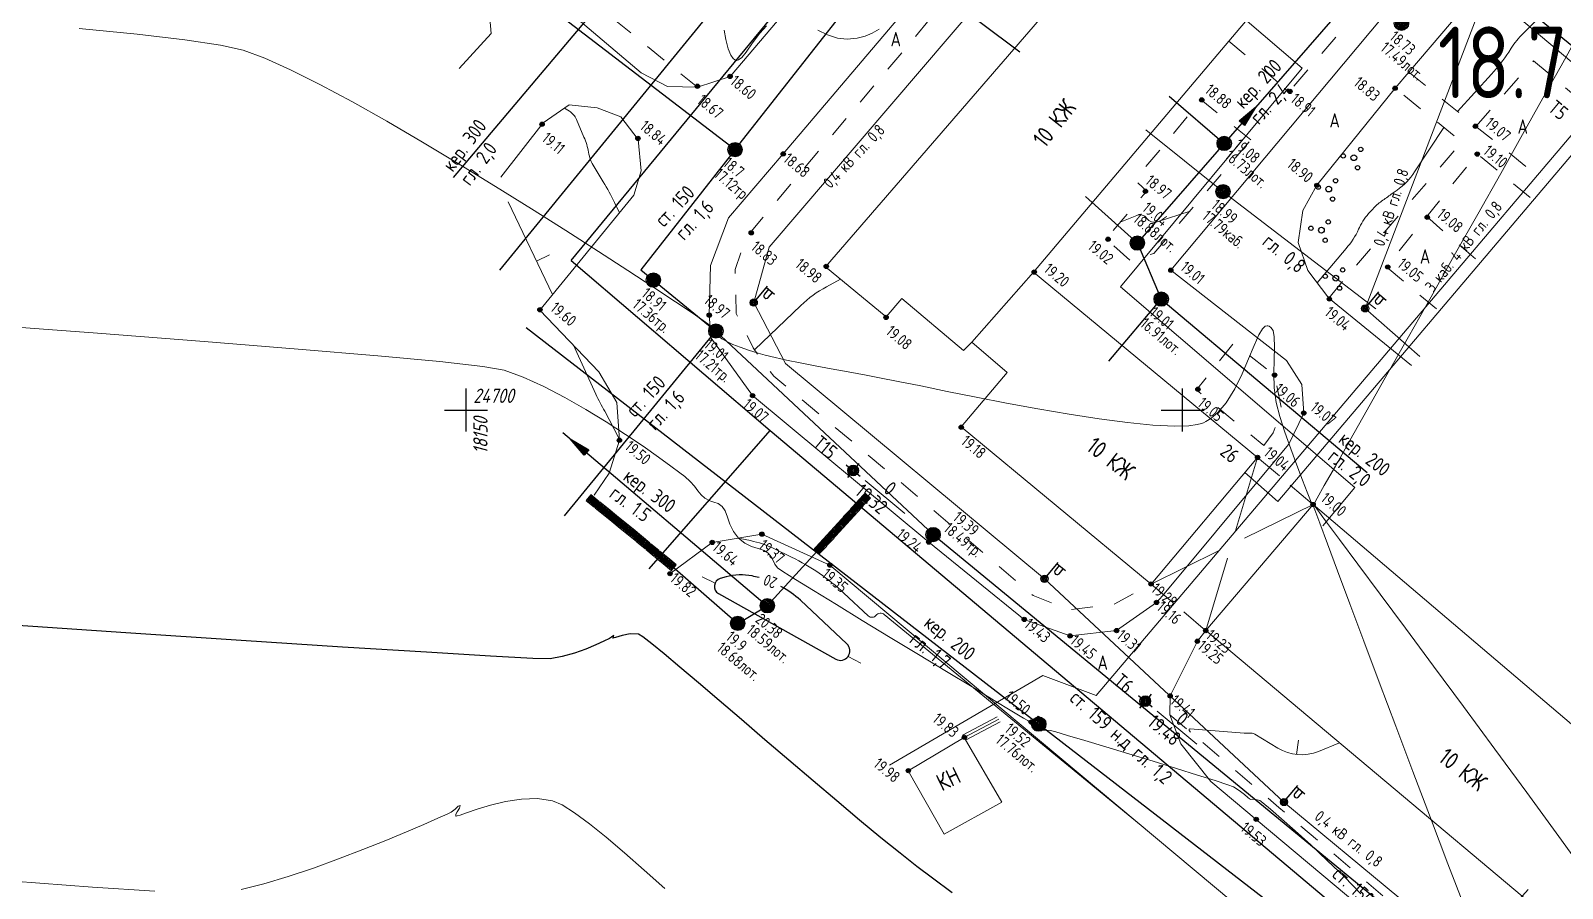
# Model space of a CAD drawing. Header units: metres. Extents: x -149473 to 83396, y -14167 to 104709.
# Drawn here: x -4696.3 to -4642.8, y 42652 to 42682 of the extents above; entities that cross this region are included whole.
import ezdxf
from ezdxf.enums import TextEntityAlignment as Align

# ---------------------------------------------------------------- set-up
doc = ezdxf.new("R2010")
doc.units = ezdxf.units.M
doc.linetypes.add('g5_01_5x1_5', pattern=[1.5, 0.75, -0.75])
doc.linetypes.add('g5_02x1', pattern=[1.5, 1, -0.5])
for name, color, linetype, transparency in [('01_Геодезические пункты', 7, 'Continuous', 0.6), ('02_Сетка', 7, 'Continuous', 0.6), ('03_Здания и строения', 7, 'Continuous', 0.6), ('05_Элементы зданий', 7, 'Continuous', 0.6), ('06_Инженерно-технические сооружения', 7, 'Continuous', 0.6), ('07_Объекты электропередачи', 7, 'Continuous', 0.6), ('10_Границы покрытий и угодий', 7, 'Continuous', 0.6), ('13_Растительность', 7, 'Continuous', 0.6), ('14_Ограждения', 7, 'Continuous', 0.6), ('19_Горизонтали', 7, 'Continuous', 0.6), ('30_Канализация', 7, 'Continuous', 0.6), ('31_Водопровод', 7, 'Continuous', 0.6), ('32_Теплосеть', 7, 'Continuous', 0.6), ('33_Газопровод', 7, 'Continuous', 0.6), ('35_Телефон', 7, 'Continuous', 0.6), ('37_Кабель низкого напряжения', 7, 'Continuous', 0.6), ('38_Кабели высокого напряжения', 7, 'Continuous', 0.6), ('44_Крышки колодцев', 7, 'Continuous', 0.6), ('61_Отметки высоты поверхности', 7, 'Continuous', 0.6)]:
    doc.layers.add(name, color=color, linetype=linetype, transparency=transparency)
doc.layers.add('Viewport2ForCustomObjects_0', color=7, linetype='Continuous')
doc.layers.add('Сетка', color=7, linetype='Continuous')
doc.layers.add('Сети_Горизонтали.Вспомогательные', color=1, linetype='Continuous', lineweight=9)
doc.layers.add('Сети_Горизонтали.Основные', color=1, linetype='Continuous', lineweight=30)
doc.styles.add('LIKE11', font='GOST_0.TTF')
doc.styles.add('LIKE14', font='GOST_0.TTF')
doc.styles.add('LIKE17', font='GOST_0.TTF')
doc.styles.add('LIKE32', font='GOST_0.TTF')
doc.styles.add('LIKE36', font='GOST_0.TTF')
doc.styles.add('Line_GUGK', font='GOST_0.TTF')
doc.styles.add('pragmai.shx', font='GOST_0.TTF')
doc.styles.get("Standard").update_dxf_attribs({"font": 'GOST_0.TTF'})
doc.linetypes.add('g5_119_1', pattern='A,4,-1,[31,GUGK_2005.shx,S=0.1,R=0,X=0,Y=0],0.35,[31,GUGK_2005.shx,S=0.08,R=0,X=0,Y=0],3.3,[31,GUGK_2005.shx,S=0.08,R=180,X=0,Y=0],0.35,[31,GUGK_2005.shx,S=0.1,R=180,X=0,Y=0],-1', length=10)
doc.linetypes.add('g5_119_3', pattern='A,4,-1,[31,GUGK_2005.shx,S=0.1,R=0,X=0,Y=0],4,[31,GUGK_2005.shx,S=0.1,R=180,X=0,Y=0],-1', length=10)
doc.linetypes.add('g5_122_g', pattern='A,1,-1,1.5,-0.4,["Г",Line_GUGK,S=1,R=0,X=0,Y=-0.5],-1.5,1.5,-1,4,-1,4,-1,3', length=20.9)
doc.linetypes.add('g5_122_k', pattern='A,1,-1,1.5,-0.4,["К",Line_GUGK,S=1,R=0,X=0,Y=-0.5],-1.5,1.5,-1,4,-1,4,-1,3', length=20.9)
doc.linetypes.add('g5_122_kl', pattern='A,1,-1,1.5,-0.4,["Кл",Line_GUGK,S=1,R=0,X=0,Y=-0.5],-2.4,1.5,-1,4,-1,4,-1,3', length=21.8)
doc.linetypes.add('g5_122_t', pattern='A,1,-1,1.5,-0.4,["Т",Line_GUGK,S=1,R=0,X=0,Y=-0.5],-1.5,1.5,-1,4,-1,4,-1,3', length=20.9)
doc.linetypes.add('g5_122_v', pattern='A,1,-1,1.5,-0.4,["В",Line_GUGK,S=1,R=0,X=0,Y=-0.5],-1.5,1.5,-1,4,-1,4,-1,3', length=20.9)
doc.linetypes.add('g5_133_t', pattern='A,2,[27,GUGK_2005.shx,S=0.4,R=0,X=0,Y=0],2,-1,2,[27,GUGK_2005.shx,S=0.4,R=0,X=0,Y=0],2,-1,2,[27,GUGK_2005.shx,S=0.4,R=0,X=0,Y=0],2,-0.1,["V",Line_GUGK,S=1,R=0,X=0,Y=-0.5],-1', length=15.1)
doc.linetypes.add('g5_472', pattern='A,0,-4,[25,GUGK_2005.shx,S=0.4,R=0,X=0,Y=-0.2],0', length=4)

# ---------------------------------------------------------------- blocks, each defined once
blk = doc.blocks.new('g5_012')
at = {"color": 92}
for points in [[(0, -1.5), (0, 1.5)], [(-1.5, 0), (1.5, 0)]]:
    blk.add_lwpolyline(points, dxfattribs=at)
blk = doc.blocks.new('g5_117kb')
h = blk.add_hatch(color=255)
h.paths.add_polyline_path([(0.04, 0.04), (0.46, 0.04, 0.367426), (0.04, 0.46)])
h.paths.add_polyline_path([(-0.04, 0.46, 0.367426), (-0.46, 0.04), (-0.04, 0.04)])
h.paths.add_polyline_path([(-0.04, -0.04), (-0.46, -0.04, 0.367426), (-0.04, -0.46)])
h.paths.add_polyline_path([(0.04, -0.46, 0.367426), (0.46, -0.04), (0.04, -0.04)])
at = {"color": 0}
for points in [[(-0.5, 0), (0.5, 0)], [(0, 0.5), (0, -0.5)]]:
    blk.add_lwpolyline(points, dxfattribs=at)
blk.add_circle((0, 0), 0.5, dxfattribs=at)
blk = doc.blocks.new('g5_110_1c')
h = blk.add_hatch(color=255)
edge = h.paths.add_edge_path()
edge.add_arc((0, 0), 0.212, 0, 360)
edge = h.paths.add_edge_path(flags=16)
edge.add_arc((0, 0), 0.0975, 0, 360)
h = blk.add_hatch(color=0)
edge = h.paths.add_edge_path()
edge.add_arc((0, 0), 0.06, 0, 360)
at = {"color": 0}
for p, q in [((0, 0.25), (0, 1.5)), ((0, 1.38), (0.75, 1.38))]:
    blk.add_line(p, q, dxfattribs=at)
blk.add_lwpolyline([(0.2, 1.38), (0.2, 0.93, 1.040016), (0.55, 0.93), (0.55, 1.38)], format="xyb", dxfattribs=at)
for radius in [0.25, 0.06]:
    blk.add_circle((0, 0), radius, dxfattribs=at)
blk = doc.blocks.new('g5_394')
at = {"color": 0}
for centre, radius in [((0, 0), 0.2), ((0, 0.75), 0.15), ((-0.65, -0.37), 0.15), ((0.65, -0.37), 0.15)]:
    blk.add_circle(centre, radius, dxfattribs=at)
blk = doc.blocks.new('g5_117sv')
h = blk.add_hatch(color=255)
h.paths.add_polyline_path([(-0.04, 0.46, 0.390634), (-0.46, 0, 0.11106), (-0.42, -0.2), (-0.04, 0.02)])
h.paths.add_polyline_path([(0.04, 0.02), (0.42, -0.2, 0.11106), (0.46, 0, 0.390634), (0.04, 0.46)])
h.paths.add_polyline_path([(-0.38, -0.26, 0.524447), (0.38, -0.26), (0, -0.04)])
at = {"color": 0}
for points in [[(0, 0.5), (0, 0)], [(0, 0), (-0.43, -0.25)], [(0.43, -0.25), (0, 0)]]:
    blk.add_lwpolyline(points, dxfattribs=at)
blk.add_circle((0, 0), 0.5, dxfattribs=at)
blk = doc.blocks.new('g5_122_3')
blk.add_hatch(color=0).paths.add_polyline_path([(0, -0.25), (0, 0.25), (1.5, 0)])
at = {"color": 0}
blk.add_lwpolyline([(0, -0.25), (0, 0.25), (1.5, 0), (0, -0.25)], dxfattribs=at)
blk = doc.blocks.new('g5_330')
blk.add_hatch(color=0).paths.add_polyline_path([(0.15, 0, 1), (-0.15, 0, 1)])
at = {"color": 0}
blk.add_circle((0, 0), 0.15, dxfattribs=at)
blk = doc.blocks.new('g5_005_1')
h = blk.add_hatch(color=255)
edge = h.paths.add_edge_path()
edge.add_arc((0, 0), 0.338, 0, 360)
edge = h.paths.add_edge_path(flags=16)
edge.add_arc((0, 0), 0.1, 0, 360)
at = {"color": 0}
for p, q in [((-0.625, 0), (-0.375, 0)), ((0, 0.625), (0, 0.375)), ((0.375, 0), (0.625, 0)), ((0, -0.375), (0, -0.625))]:
    blk.add_line(p, q, dxfattribs=at)
for radius in [0.375, 0.0625]:
    blk.add_circle((0, 0), radius, dxfattribs=at)
blk = doc.blocks.new('g5_117v')
h = blk.add_hatch(color=255)
h.paths.add_polyline_path([(-0.46, 0.04), (0.46, 0.04, 0.921954)])
h.paths.add_polyline_path([(0.46, -0.04), (-0.46, -0.04, 0.921954)])
at = {"color": 0}
blk.add_line((-0.5, 0), (0.5, 0), dxfattribs=at)
blk.add_circle((0, 0), 0.5, dxfattribs=at)
blk = doc.blocks.new('g5_128a')
h = blk.add_hatch(color=255)
h.paths.add_polyline_path([(-0.1625, 0.2125), (-0.3375, 0.2125), (-0.3375, -0.2125), (-0.1625, -0.2125)])
h.paths.add_polyline_path([(0.0875, 0.2125), (-0.0875, 0.2125), (-0.0875, -0.2125), (0.0875, -0.2125)])
h.paths.add_polyline_path([(0.3375, 0.2125), (0.1625, 0.2125), (0.1625, -0.2125), (0.3375, -0.2125)])
at = {"color": 0}
blk.add_lwpolyline([(-0.375, -0.25), (0.375, -0.25), (0.375, 0.25), (-0.375, 0.25)], close=True, dxfattribs=at)
for points in [[(-0.125, -0.25), (-0.125, 0.25)], [(0.125, -0.25), (0.125, 0.25)]]:
    blk.add_lwpolyline(points, dxfattribs=at)
blk = doc.blocks.new('g5_117kl')
h = blk.add_hatch(color=255)
h.paths.add_polyline_path([(0.42, 0.2, 0.633652), (-0.42, 0.2)])
h.paths.add_polyline_path([(-0.45, 0.12, 0.067116), (-0.46, 0, 0.067116), (-0.45, -0.12), (0.45, -0.12, 0.067116), (0.46, 0, 0.067116), (0.45, 0.12)])
h.paths.add_polyline_path([(-0.42, -0.2, 0.633652), (0.42, -0.2)])
at = {"color": 0}
for p, q in [((-0.47, 0.16), (0.47, 0.16)), ((-0.47, -0.16), (0.47, -0.16))]:
    blk.add_line(p, q, dxfattribs=at)
blk.add_circle((0, 0), 0.5, dxfattribs=at)
blk = doc.blocks.new('g_scratch')
at = {"color": 0, "linetype": 'ByBlock', "lineweight": 15}
blk.add_line((0, 0), (1, 0), dxfattribs=at)
blk = doc.blocks.new('CustomObjectsInViewport2_0')
at = {"layer": 'Сети_Горизонтали.Вспомогательные', "color": 42, "flags": 128}
for points, elevation in [([(2770.86, 1732.86), (2770.37, 1732.6), (2769.88, 1732.39), (2769.32, 1732.24), (2768.62, 1732.16), (2767.95, 1732.24), (2767.26, 1732.47), (2766.57, 1732.8)], 18.5), ([(2762.99, 1733.09), (2762.52, 1732.6), (2762.01, 1731.91), (2761.58, 1731.27), (2761.27, 1730.89), (2761.05, 1730.72), (2760.92, 1730.68), (2760.85, 1730.69), (2760.78, 1730.72), (2760.66, 1730.81), (2760.5, 1731.05), (2760.32, 1731.49), (2760.15, 1732.15), (2760.03, 1732.8)], 18.5), ([(2819.53, 1732.23), (2818.45, 1730.3), (2817.18, 1728.04), (2815.76, 1725.52), (2814.23, 1722.8), (2812.63, 1719.96), (2810.99, 1717.06), (2809.37, 1714.18), (2807.79, 1711.38), (2806.29, 1708.72), (2804.92, 1706.29), (2803.71, 1704.15), (2802.7, 1702.36), (2801.92, 1700.99), (2801.43, 1700.12), (2801.26, 1699.81), (2801.21, 1699.73), (2801.18, 1699.65), (2801.39, 1699.36), (2802.01, 1698.53), (2802.98, 1697.23), (2804.26, 1695.51), (2805.81, 1693.42), (2807.59, 1691.03), (2809.54, 1688.39), (2811.63, 1685.56), (2813.82, 1682.59), (2816.05, 1679.55), (2818.28, 1676.49), (2820.48, 1673.46)], 19), ([(2811.75, 1671.47), (2810.55, 1674.59), (2809.33, 1677.8), (2808.1, 1681.03), (2806.91, 1684.2), (2805.76, 1687.26), (2804.68, 1690.13), (2803.71, 1692.74), (2802.85, 1695.03), (2802.15, 1696.93), (2801.61, 1698.38), (2801.27, 1699.29), (2801.15, 1699.61), (2801.1, 1699.65), (2801.08, 1699.7), (2801.05, 1699.75), (2800.96, 1699.96), (2800.73, 1700.53), (2800.4, 1701.38), (2800, 1702.41), (2799.58, 1703.55), (2799.17, 1704.72), (2798.82, 1705.83), (2798.56, 1706.8), (2798.41, 1707.81), (2798.39, 1708.83), (2798.42, 1709.8), (2798.45, 1710.67), (2798.43, 1711.39), (2798.34, 1711.82), (2798.2, 1712.03), (2798.07, 1712.12), (2797.99, 1712.15), (2797.93, 1712.16), (2797.8, 1712.12), (2797.61, 1711.95), (2797.36, 1711.53), (2797.02, 1710.78), (2796.64, 1709.84), (2796.19, 1708.8), (2795.68, 1707.75), (2795.06, 1706.77), (2794.49, 1706.1), (2794.01, 1705.69), (2793.66, 1705.47), (2793.48, 1705.38), (2793.35, 1705.33), (2793.04, 1705.25), (2792.46, 1705.17), (2791.48, 1705.14), (2789.96, 1705.22), (2788.18, 1705.39), (2786.21, 1705.66), (2784.11, 1705.98), (2781.93, 1706.36), (2779.75, 1706.76), (2777.62, 1707.17), (2775.6, 1707.57), (2773.76, 1707.95), (2772.17, 1708.27), (2770.87, 1708.53), (2769.95, 1708.71), (2768.7, 1708.93), (2767.51, 1709.14), (2766.38, 1709.36), (2765.34, 1709.57), (2764.4, 1709.76), (2763.59, 1709.94), (2762.91, 1710.11), (2762.4, 1710.25), (2761.74, 1710.45), (2761.16, 1710.65), (2760.65, 1710.85), (2760.22, 1711.05), (2759.88, 1711.25), (2759.58, 1711.51), (2759.38, 1711.76), (2759.19, 1712.02), (2758.9, 1712.3), (2758.58, 1712.52), (2757.81, 1713.05), (2756.64, 1713.83), (2755.12, 1714.83), (2753.31, 1716.02), (2751.26, 1717.35), (2749, 1718.8), (2746.6, 1720.33), (2744.09, 1721.89), (2741.54, 1723.45), (2738.99, 1724.98), (2736.49, 1726.44), (2734.09, 1727.8), (2731.83, 1729.01), (2729.78, 1730.03), (2727.98, 1730.85), (2726.47, 1731.41), (2724.89, 1731.76), (2722.39, 1732.13), (2719.07, 1732.52), (2715.02, 1732.92)], 19), ([(2804.47, 1672.48), (2803.32, 1673.66), (2802.13, 1674.81), (2800.97, 1675.9), (2799.88, 1676.88), (2798.93, 1677.73), (2798.16, 1678.39), (2797.64, 1678.83), (2797.41, 1679.01), (2797.15, 1679.08), (2796.91, 1679.09), (2796.79, 1679.08), (2796.74, 1679.1), (2796.69, 1679.12), (2796.59, 1679.21), (2796.34, 1679.43), (2795.99, 1679.7), (2795.59, 1679.95), (2795.18, 1680.1), (2794.31, 1680.39), (2793.08, 1680.78), (2791.6, 1681.24), (2789.97, 1681.74), (2788.29, 1682.25), (2786.67, 1682.75), (2785.21, 1683.19), (2784.01, 1683.55), (2783.18, 1683.79), (2782.82, 1683.9), (2782.54, 1683.92), (2782.31, 1683.92), (2782.05, 1683.98), (2781.76, 1684.13), (2781.54, 1684.31), (2781.42, 1684.42), (2781.33, 1684.5), (2781.24, 1684.58), (2780.93, 1684.76), (2780.12, 1685.25), (2778.89, 1685.99), (2777.34, 1686.93), (2775.55, 1688.02), (2773.61, 1689.19), (2771.63, 1690.39), (2769.68, 1691.57), (2767.87, 1692.68), (2766.28, 1693.66), (2765.01, 1694.44), (2764.14, 1694.99), (2763.77, 1695.24), (2763.57, 1695.51), (2763.45, 1695.76), (2763.33, 1696.01), (2763.11, 1696.27), (2762.82, 1696.45), (2762.41, 1696.59), (2761.95, 1696.75), (2761.47, 1696.98), (2761.03, 1697.33), (2760.68, 1697.79), (2760.44, 1698.29), (2760.26, 1698.79), (2760.1, 1699.22), (2759.89, 1699.53), (2759.61, 1699.74), (2759.32, 1699.84), (2759.03, 1699.93), (2758.7, 1700.11), (2758.44, 1700.35), (2758.21, 1700.63), (2757.96, 1700.95), (2757.66, 1701.28), (2757.29, 1701.63), (2756.94, 1701.89), (2756.31, 1702.36), (2755.45, 1702.99), (2754.38, 1703.74), (2753.15, 1704.56), (2751.81, 1705.44), (2750.38, 1706.31), (2748.92, 1707.15), (2747.45, 1707.91), (2746.02, 1708.56), (2744.68, 1709.06), (2743.19, 1709.31), (2740.2, 1709.65), (2735.86, 1710.06), (2730.32, 1710.53), (2723.75, 1711.06), (2716.31, 1711.63), (2708.14, 1712.24)], 19.5), ([(2755.9, 1672.86), (2754.46, 1674.14), (2753.09, 1675.35), (2751.8, 1676.44), (2750.63, 1677.38), (2749.6, 1678.14), (2748.73, 1678.69), (2748.06, 1678.98), (2747.01, 1679.14), (2745.9, 1679.1), (2744.79, 1678.93), (2743.73, 1678.67), (2742.8, 1678.39), (2742.05, 1678.13), (2741.61, 1677.98), (2741.41, 1677.92), (2741.34, 1677.91), (2741.32, 1677.92), (2741.31, 1677.95), (2741.32, 1678.04), (2741.41, 1678.22), (2741.57, 1678.46), (2741.62, 1678.66), (2741.48, 1678.61), (2741.26, 1678.4), (2740.98, 1678.18), (2740.7, 1678.05), (2740.05, 1677.76), (2739.08, 1677.33), (2737.86, 1676.81), (2736.42, 1676.21), (2734.82, 1675.57), (2733.12, 1674.92), (2731.37, 1674.28), (2729.62, 1673.7), (2727.92, 1673.19), (2726.33, 1672.79)], 20.5), ([(2720.31, 1672.66), (2715.96, 1672.95), (2710.45, 1673.36), (2703.94, 1673.88), (2696.58, 1674.49), (2688.54, 1675.16), (2679.96, 1675.89), (2671.01, 1676.65), (2661.84, 1677.42), (2652.61, 1678.19), (2643.49, 1678.94), (2634.62, 1679.64), (2626.16, 1680.28), (2618.27, 1680.85)], 20.5)]:
    blk.add_lwpolyline(points, dxfattribs=dict(at, elevation=elevation))
at = {"layer": 'Сети_Горизонтали.Основные', "color": 40, "elevation": 20, "flags": 128}
blk.add_lwpolyline([(2775.94, 1672.56), (2774.57, 1673.58), (2773.48, 1674.4), (2772.32, 1675.32), (2770.97, 1676.4), (2769.49, 1677.63), (2767.9, 1678.97), (2766.24, 1680.37), (2764.56, 1681.81), (2762.87, 1683.25), (2761.24, 1684.66), (2759.68, 1685.99), (2758.24, 1687.23), (2756.95, 1688.32), (2755.85, 1689.24), (2754.98, 1689.95), (2754.37, 1690.42), (2754.07, 1690.61), (2753.49, 1690.64), (2752.91, 1690.53), (2752.46, 1690.39), (2752.27, 1690.33), (2752.31, 1690.43), (2752.35, 1690.52), (2752.28, 1690.48), (2752.18, 1690.4), (2752.03, 1690.32), (2751.65, 1690.13), (2751.09, 1689.87), (2750.38, 1689.58), (2749.59, 1689.3), (2748.74, 1689.05), (2747.89, 1688.89), (2746.68, 1688.92), (2743.74, 1689.08), (2739.26, 1689.35), (2733.4, 1689.72), (2726.34, 1690.18), (2718.28, 1690.72), (2709.38, 1691.32)], dxfattribs=at)

msp = doc.modelspace()

# ---------------------------------------------------------------- linework, layer by layer
at = {"layer": '01_Геодезические пункты', "color": 7, "lineweight": 20, "flags": 128}
for points in [[(-4665.743, 42665.11), (-4667.134, 42666.268)], [(-4655.554, 42657.06), (-4656.939, 42658.213)]]:
    msp.add_lwpolyline(points, dxfattribs=at)
at = {"layer": '03_Здания и строения', "color": 7, "linetype": 'Continuous', "lineweight": 20, "flags": 128}
for points in [[(-4652.056, 42684.437), (-4656.273, 42687.906), (-4668.516, 42673.731), (-4666.403, 42671.976), (-4665.857, 42672.625), (-4663.703, 42670.807), (-4663.41, 42671.1), (-4661.253, 42673.542), (-4654.442, 42681.611), (-4652.056, 42684.437)], [(-4663.41, 42671.1), (-4662.182, 42670.04), (-4663.783, 42668.136), (-4657.154, 42662.652), (-4653.441, 42667.074), (-4661.253, 42673.542), (-4663.41, 42671.1)], [(-4651.501, 42665.429), (-4655.246, 42661.027), (-4637.605, 42646.2), (-4635.894, 42648.248), (-4636.566, 42648.84), (-4634.721, 42651.192), (-4637.038, 42653.13), (-4651.501, 42665.429)], [(-4664.378, 42653.914), (-4665.63, 42656.134), (-4663.683, 42657.287), (-4662.365, 42655.034), (-4664.378, 42653.914)]]:
    msp.add_lwpolyline(points, dxfattribs=at)
at = {"layer": '05_Элементы зданий', "color": 7, "linetype": 'Continuous', "lineweight": 20, "flags": 128}
for points, elevation in [([(-4654.206, 42664.509), (-4653.441, 42667.074)], 9.615), ([(-4651.501, 42665.429), (-4653.9, 42664.25)], 9.5), ([(-4654.798, 42663.81), (-4657.154, 42662.652)], 9.5), ([(-4655.246, 42661.027), (-4654.492, 42663.551)], 9.615)]:
    msp.add_lwpolyline(points, dxfattribs=dict(at, elevation=elevation))
at = {"layer": '05_Элементы зданий', "color": 7, "linetype": 'g5_02x1', "lineweight": 20, "flags": 128}
for points in [[(-4653.441, 42667.074), (-4651.501, 42665.429)], [(-4657.154, 42662.652), (-4655.246, 42661.027)]]:
    msp.add_lwpolyline(points, dxfattribs=at)
at = {"layer": '06_Инженерно-технические сооружения', "color": 7, "linetype": 'Continuous', "lineweight": 20, "flags": 128}
msp.add_lwpolyline([(-4661.342, 42657.795), (-4661.335, 42657.832), (-4661.091, 42658.033), (-4660.874, 42657.901), (-4660.837, 42657.692), (-4661.219, 42657.535), (-4661.342, 42657.795)], dxfattribs=at)
at = {"layer": '10_Границы покрытий и угодий', "color": 7, "linetype": 'Continuous', "lineweight": 20, "flags": 128}
for points in [[(-4694.933, 42721.402), (-4693.522, 42722.364), (-4691.77, 42722.881), (-4690.338, 42722.302), (-4689.376, 42721.68), (-4684.94, 42717.977), (-4684.134, 42717.304), (-4683.855, 42717.071), (-4674.559, 42709.324), (-4666.418, 42702.531), (-4660.258, 42697.154), (-4659.74, 42695.745), (-4659.989, 42694.373), (-4661.474, 42692.605), (-4662.046, 42691.924), (-4662.612, 42691.258), (-4671.844, 42680.378)], [(-4647.639, 42684.182), (-4647.542, 42685.999), (-4648.459, 42687.446), (-4652.879, 42691.228), (-4654.671, 42692.191), (-4656.327, 42692.354), (-4657.568, 42691.833), (-4658.771, 42690.908), (-4669.99, 42677.669), (-4671.903, 42675.433), (-4672.525, 42673.779), (-4672.574, 42672.039), (-4672.508, 42671.236), (-4671.061, 42669.229), (-4664.913, 42664.117), (-4661.583, 42661.416), (-4659.983, 42660.841), (-4658.357, 42661.024), (-4656.962, 42662.011)], [(-4671.844, 42680.378), (-4672.986, 42679.998), (-4674.026, 42680.023), (-4674.946, 42680.507), (-4682.892, 42687.246)], [(-4647.639, 42684.182), (-4656.466, 42673.608), (-4652.427, 42670.453), (-4651.896, 42669.623), (-4651.828, 42668.615), (-4652.345, 42667.54), (-4653.053, 42666.682), (-4656.756, 42662.245), (-4656.962, 42662.011)], [(-4639.746, 42680.342), (-4643.156, 42683.297), (-4644.098, 42683.526), (-4644.948, 42683.561), (-4645.924, 42683.159), (-4648.164, 42680.529), (-4648.635, 42679.966), (-4651.368, 42676.577), (-4651.862, 42675.693), (-4652.023, 42674.579), (-4651.69, 42673.603), (-4650.955, 42672.638), (-4648.071, 42670.282)], [(-4676.589, 42665.749), (-4676.068, 42666.518), (-4675.706, 42667.673), (-4675.8, 42668.992), (-4676.422, 42670.065), (-4678.485, 42672.218), (-4675.198, 42676.226), (-4674.949, 42677.077), (-4675.053, 42678.176), (-4675.655, 42678.965), (-4676.484, 42679.276), (-4677.459, 42679.38), (-4678.372, 42678.757), (-4679.847, 42676.863)], [(-4643.217, 42640.421), (-4642.328, 42641.426), (-4647.632, 42645.957), (-4668.364, 42663.312), (-4670.733, 42664.392), (-4672.468, 42664.105), (-4673.942, 42663.013)], [(-4655.246, 42661.027), (-4655.541, 42660.653), (-4656.489, 42658.746), (-4656.496, 42658.086), (-4656.115, 42657.068), (-4655.066, 42655.758), (-4653.487, 42654.435), (-4640.235, 42643.329), (-4628.303, 42634.076), (-4626.639, 42634.214), (-4625.287, 42634.983), (-4622.329, 42638.178), (-4620.1, 42640.762), (-4620.762, 42641.279)]]:
    msp.add_lwpolyline(points, dxfattribs=at)
at = {"layer": '10_Границы покрытий и угодий', "color": 7, "linetype": 'g5_01_5x1_5', "lineweight": 20, "flags": 128}
for points in [[(-4672.986, 42679.998), (-4680.052, 42685.758), (-4673.426, 42693.701), (-4672.402, 42694.869), (-4671.84, 42694.422), (-4670.485, 42693.326), (-4669.476, 42694.523), (-4668.212, 42695.997), (-4662.612, 42691.258)], [(-4654.442, 42681.611), (-4652.331, 42679.846), (-4648.346, 42684.518), (-4648.232, 42685.295), (-4648.65, 42686.542), (-4653.398, 42690.656), (-4654.684, 42691.34), (-4656.226, 42691.493), (-4657.42, 42690.921), (-4658.4, 42690.135), (-4661.977, 42685.851), (-4665.584, 42681.522), (-4669.355, 42677.057), (-4671.302, 42674.729), (-4671.669, 42673.64), (-4671.628, 42672.102), (-4671.043, 42670.904), (-4670.321, 42669.91), (-4665.911, 42666.221), (-4661.269, 42662.247), (-4660.003, 42661.756), (-4658.451, 42661.947), (-4657.154, 42662.652)], [(-4645.821, 42678.633), (-4643.811, 42680.919), (-4641.571, 42679.036)], [(-4648.164, 42680.529), (-4645.821, 42678.633), (-4643.489, 42676.766)], [(-4653.679, 42678.158), (-4655.408, 42679.56), (-4657.722, 42676.756), (-4657.3, 42676.375), (-4658.729, 42674.7), (-4657.872, 42673.938), (-4657.055, 42674.197), (-4653.679, 42678.158)], [(-4650.955, 42672.638), (-4648.118, 42675.992), (-4646.315, 42678.082), (-4648.635, 42679.966)], [(-4643.925, 42676.148), (-4645.78, 42677.674), (-4647.537, 42675.48), (-4648.95, 42673.734), (-4646.872, 42671.979)], [(-4647.537, 42675.48), (-4645.591, 42673.791)], [(-4653.216, 42667.486), (-4652.89, 42667.935), (-4652.604, 42668.792), (-4652.849, 42669.949), (-4654.278, 42671.066), (-4655.571, 42669.432), (-4653.216, 42667.486)], [(-4656.496, 42658.086), (-4652.692, 42654.852), (-4648.173, 42651.005), (-4643.112, 42646.693), (-4639.748, 42644.017), (-4634.974, 42640.206), (-4631.315, 42644.587), (-4628.373, 42648.344)]]:
    msp.add_lwpolyline(points, dxfattribs=at)
at = {"layer": '14_Ограждения', "color": 7, "linetype": 'Continuous', "lineweight": 20, "flags": 128}
for points in [[(-4663.73, 42657.375), (-4662.52, 42658.018)], [(-4663.636, 42657.199), (-4662.426, 42657.841)]]:
    msp.add_lwpolyline(points, dxfattribs=at)
at = {"layer": '14_Ограждения', "color": 7, "linetype": 'g5_472', "lineweight": 20, "flags": 128}
msp.add_lwpolyline([(-4663.683, 42657.287), (-4662.473, 42657.93)], dxfattribs=at)
at = {"layer": '19_Горизонтали', "color": 32, "linetype": 'Continuous', "lineweight": 20, "flags": 128}
for points, elevation in [([(-4646.464, 42679.154), (-4645.274, 42680.456, 0.040994), (-4644.676, 42681.228), (-4644.588, 42681.363, -0.052661), (-4644.175, 42681.872), (-4644.175, 42681.872, 0.003461), (-4643.711, 42682.34), (-4643.483, 42682.574, -0.013236), (-4643.118, 42682.929), (-4642.931, 42683.101)], 9.5), ([(-4677.619, 42679.271), (-4677.453, 42679.163, -0.148754), (-4677.208, 42678.874), (-4676.943, 42678.257, -0.058405), (-4676.785, 42677.728), (-4676.785, 42677.728, 0.094861), (-4676.592, 42677.217), (-4676.268, 42676.69, -0.025708), (-4675.879, 42675.978), (-4675.703, 42675.611)], 9.5), ([(-4646.945, 42678.594), (-4647.958, 42677.044, -0.093377), (-4648.574, 42676.403), (-4648.773, 42676.261, -0.000224), (-4649.111, 42676.02), (-4649.111, 42676.02, 0.05154), (-4649.422, 42675.746), (-4649.509, 42675.652, 0.075119), (-4649.882, 42675.103), (-4649.912, 42675.041, -0.06451), (-4650.349, 42674.366), (-4651.362, 42673.173)], 9.5), ([(-4658.23, 42675.285), (-4657.658, 42675.523, -0.352417), (-4657.306, 42675.42), (-4657.306, 42675.42, 0.330476), (-4656.947, 42675.3), (-4655.795, 42675.675)], 9.5), ([(-4667.988, 42673.292), (-4668.48, 42673.029, 0.068871), (-4669.374, 42672.38), (-4670.988, 42670.828)], 9.5), ([(-4677.309, 42670.99), (-4676.528, 42669.279, 0.017016), (-4676.379, 42668.98), (-4676.379, 42668.98, -0.00229), (-4676.221, 42668.685), (-4675.748, 42667.792, -0.011229), (-4675.722, 42667.74), (-4675.709, 42667.714)], 9.75), ([(-4671.558, 42664.255), (-4671.134, 42664.166, -0.060806), (-4670.319, 42663.888), (-4669.699, 42663.589, -0.076154), (-4667.871, 42662.332), (-4667.027, 42661.539, 0.439269), (-4666.75, 42661.56), (-4666.75, 42661.56, -0.419756), (-4666.464, 42661.59), (-4657.505, 42654.221)], 9.75), ([(-4650.576, 42657.102), (-4651.316, 42656.805, -0.236268), (-4652.738, 42656.922), (-4653.539, 42657.409, 0.170401), (-4653.714, 42657.446), (-4653.714, 42657.446, -0.05276), (-4653.902, 42657.442), (-4655.789, 42657.597, 0.63072), (-4655.822, 42657.54), (-4655.779, 42657.477)], 9.75)]:
    msp.add_lwpolyline(points, format="xyb", dxfattribs=dict(at, elevation=elevation))
at = {"layer": '19_Горизонтали', "color": 32, "linetype": 'Continuous', "lineweight": 20, "elevation": 9.75, "flags": 128}
msp.add_lwpolyline([(-4678.038, 42672.763), (-4679.592, 42675.993)], dxfattribs=at)
at = {"layer": '19_Горизонтали', "color": 32, "linetype": 'Continuous', "lineweight": 30, "elevation": 10, "flags": 128}
msp.add_lwpolyline([(-4670.836, 42662.874, 0.01602), (-4671.074, 42662.932), (-4671.074, 42662.932, 0.122793), (-4671.983, 42662.899), (-4672.187, 42662.839, 0.665849), (-4672.247, 42662.317), (-4668.159, 42660.028, 0.884957), (-4667.77, 42660.56), (-4669.391, 42662.083, 0.066246), (-4670.069, 42662.569, 0.066246)], format="xyb", dxfattribs=at)
at = {"layer": '30_Канализация', "color": 42, "linetype": 'g5_122_kl', "lineweight": 30, "flags": 128}
for points in [[(-4681.491, 42676.845), (-4667.074, 42693.943)], [(-4677.684, 42667.943), (-4670.546, 42661.893), (-4668.695, 42663.931)], [(-4673.953, 42663.345), (-4671.58, 42661.277), (-4670.546, 42661.893)]]:
    msp.add_lwpolyline(points, dxfattribs=at)
at = {"layer": '30_Канализация', "color": 12, "linetype": 'g5_122_k', "lineweight": 30, "flags": 128}
for points in [[(-4657.634, 42674.557), (-4648.898, 42684.589)], [(-4656.529, 42679.681), (-4654.604, 42678.037)], [(-4659.444, 42676.179), (-4657.634, 42674.557)], [(-4657.634, 42674.557), (-4656.8, 42672.6)], [(-4658.628, 42670.434), (-4656.8, 42672.6), (-4649.621, 42666.55)], [(-4678.966, 42671.61), (-4661.073, 42657.761), (-4641.238, 42642.42), (-4637.264, 42639.495), (-4621.987, 42628.229), (-4619.927, 42626.506)]]:
    msp.add_lwpolyline(points, dxfattribs=at)
at = {"layer": '31_Водопровод', "color": 94, "linetype": 'g5_122_v', "lineweight": 30, "flags": 128}
for points in [[(-4683.645, 42687.024), (-4671.672, 42677.819), (-4658.53, 42694.548), (-4640.028, 42679.464)], [(-4671.672, 42677.819), (-4674.963, 42673.621), (-4674.521, 42673.265), (-4672.34, 42671.486)], [(-4677.628, 42665.037), (-4672.34, 42671.486), (-4664.76, 42664.379), (-4646.414, 42649.283), (-4643.995, 42651.982)]]:
    msp.add_lwpolyline(points, dxfattribs=at)
at = {"layer": '32_Теплосеть', "color": 5, "linetype": 'g5_122_t', "lineweight": 30, "flags": 128}
for points in [[(-4672.066, 42692.794), (-4667.164, 42689.187), (-4662.639, 42685.649), (-4664.452, 42683.287), (-4661.73, 42681.235)], [(-4679.884, 42673.613), (-4667.164, 42689.187)]]:
    msp.add_lwpolyline(points, dxfattribs=at)
at = {"layer": '33_Газопровод', "color": 132, "linetype": 'g5_122_g', "lineweight": 30, "flags": 128}
for points in [[(-4677.389, 42673.95), (-4662.739, 42691.742), (-4660.164, 42689.751), (-4656.845, 42687.244)], [(-4677.389, 42673.95), (-4670.441, 42668.007), (-4620.326, 42625.8)], [(-4674.673, 42663.181), (-4670.441, 42668.007)]]:
    msp.add_lwpolyline(points, dxfattribs=at)
at = {"layer": '35_Телефон', "color": 6, "linetype": 'g5_133_t', "lineweight": 20, "flags": 128}
msp.add_lwpolyline([(-4657.337, 42678.511), (-4654.645, 42676.351), (-4649.316, 42672.263)], dxfattribs=at)
at = {"layer": '37_Кабель низкого напряжения', "color": 1, "linetype": 'g5_119_3', "lineweight": 20, "flags": 128}
for points in [[(-4647.779, 42670.597), (-4649.686, 42672.276), (-4645.572, 42683.042), (-4655.884, 42691.262), (-4663.09, 42683.066), (-4670.485, 42674.414), (-4671.02, 42672.478), (-4669.907, 42670.355), (-4660.875, 42662.831), (-4652.518, 42655.039), (-4628.448, 42635.06), (-4616.814, 42648.754), (-4614.747, 42650.963)], [(-4642.007, 42685.656), (-4645.03, 42683.025), (-4640.498, 42679.215)], [(-4653.881, 42666.549), (-4652.732, 42665.53), (-4642.417, 42677.71), (-4637.603, 42683.394)], [(-4651.166, 42664.684), (-4650.051, 42666.025), (-4658.217, 42673.025), (-4651.879, 42680.668), (-4653.969, 42682.444)]]:
    msp.add_lwpolyline(points, dxfattribs=at)
at = {"layer": '38_Кабели высокого напряжения', "color": 1, "linetype": 'g5_119_1', "lineweight": 20, "flags": 128}
for points in [[(-4681.295, 42680.649), (-4680.181, 42681.879), (-4680.274, 42682.947), (-4682.897, 42685.361), (-4667.237, 42703.801), (-4640.432, 42682.394), (-4639.4, 42683.625)], [(-4666.288, 42656.325), (-4660.931, 42659.456), (-4659.073, 42658.759), (-4637.952, 42683.69)]]:
    msp.add_lwpolyline(points, dxfattribs=at)

# ---------------------------------------------------------------- block references
at = {"layer": '01_Геодезические пункты', "color": 7, "linetype": 'Continuous', "lineweight": 20, "xscale": 0.5, "yscale": 0.5, "zscale": 0.5, "rotation": 320.2244407250127}
for p in [(-4667.552, 42666.616, 9.659), (-4657.358, 42658.561, 9.742)]:
    msp.add_blockref('g5_005_1', p, dxfattribs=at)
at = {"layer": '02_Сетка', "color": 92, "linetype": 'Continuous', "lineweight": 15, "ltscale": 0.5, "xscale": 0.5, "yscale": 0.5, "zscale": 0.5}
for p in [(-4681.056, 42668.725), (-4656.056, 42668.725)]:
    msp.add_blockref('g5_012', p, dxfattribs=at)
at = {"layer": '06_Инженерно-технические сооружения', "color": 7, "linetype": 'Continuous', "lineweight": 20}
for p, xscale, yscale, zscale, rotation in [((-4676.637, 42665.546, 9.884), 0.5, 0.5, 0.5, 140.562084797758), ((-4667.171, 42665.603, 9.61), 0.4999999999999999, 0.4999999999999999, 0.4999999999999999, 46.07583333333334), ((-4676.327, 42665.295, 9.898), 0.5, 0.5, 0.5, 140.5620861111111), ((-4676.036, 42665.059, 9.898), 0.5, 0.5, 0.5, 140.5620861111111), ((-4667.675, 42665.044, 9.626), 0.4999999999999999, 0.4999999999999999, 0.4999999999999999, 46.07583333333334), ((-4667.423, 42665.327, 9.619), 0.4999999999999999, 0.4999999999999999, 0.4999999999999999, 46.07583333333334), ((-4675.744, 42664.821, 9.867), 0.5, 0.5, 0.5, 140.5620861111111), ((-4675.451, 42664.584, 9.851), 0.5, 0.5, 0.5, 140.5620861111111), ((-4675.16, 42664.35, 9.851), 0.5, 0.5, 0.5, 140.5620861111111), ((-4668.184, 42664.489, 9.644), 0.4999999999999999, 0.4999999999999999, 0.4999999999999999, 46.07583333333334), ((-4667.928, 42664.765, 9.635), 0.4999999999999999, 0.4999999999999999, 0.4999999999999999, 46.07583333333334), ((-4674.871, 42664.104, 9.864), 0.5, 0.5, 0.5, 140.5620861111111), ((-4674.557, 42663.844, 9.864), 0.5, 0.5, 0.5, 140.5620861111111), ((-4668.695, 42663.931, 9.662), 0.5, 0.5, 0.5, 46.07583321586672), ((-4668.439, 42664.21, 9.653), 0.4999999999999999, 0.4999999999999999, 0.4999999999999999, 46.07583333333334), ((-4674.242, 42663.584, 9.846), 0.5, 0.5, 0.5, 140.5620861111111), ((-4673.953, 42663.345, 9.837), 0.5, 0.5, 0.5, 140.5620861111111)]:
    msp.add_blockref('g5_128a', p, dxfattribs=dict(at, xscale=xscale, yscale=yscale, zscale=zscale, rotation=rotation))
at = {"layer": '07_Объекты электропередачи', "color": 7, "linetype": 'Continuous', "lineweight": 20, "xscale": 0.5, "yscale": 0.5, "zscale": 0.5}
for p, rotation in [((-4671.02, 42672.478), 320.2655211251469), ((-4649.686, 42672.276), 320.2655211251469), ((-4660.875, 42662.831, 9.727), 320.2244407250127), ((-4652.518, 42655.039, 9.841), 320.2244407250127)]:
    msp.add_blockref('g5_110_1c', p, dxfattribs=dict(at, rotation=rotation))
at = {"layer": '13_Растительность', "color": 92, "linetype": 'Continuous', "lineweight": 20, "xscale": 0.5, "yscale": 0.5, "zscale": 0.5, "rotation": 320.2655211251469}
for p in [(-4650.08, 42677.537), (-4650.955, 42676.443), (-4651.212, 42675.007), (-4650.71, 42673.332)]:
    msp.add_blockref('g5_394', p, dxfattribs=at)
at = {"layer": '19_Горизонтали', "color": 32, "linetype": 'Continuous', "lineweight": -3, "xscale": 0.5, "yscale": 0.5, "zscale": 0.5}
for p, rotation in [((-4678.597, 42673.925, 9.75), 25.68814168538473), ((-4672.367, 42662.681, 10), 153.2478615773089), ((-4667.728, 42660.124, 10), 332.073033067888), ((-4652.076, 42656.7, 9.75), 82.62953171073907)]:
    msp.add_blockref('g_scratch', p, dxfattribs=dict(at, rotation=rotation))
at = {"layer": '30_Канализация', "color": 7, "linetype": 'Continuous', "lineweight": 20, "xscale": 0.5, "yscale": 0.5, "zscale": 0.5}
for p, rotation in [((-4653.987, 42678.745), 48.94720513962989), ((-4676.856, 42667.241), 139.7192649071296)]:
    msp.add_blockref('g5_122_3', p, dxfattribs=dict(at, rotation=rotation))
at = {"layer": '44_Крышки колодцев', "color": 7, "linetype": 'Continuous', "lineweight": 20, "xscale": 0.5, "yscale": 0.5, "zscale": 0.5}
for name, p, rotation in [('g5_117kb', (-4648.42, 42682.234, 9.366), 320.2244407250127), ('g5_117v', (-4671.672, 42677.819, 9.348), 320.2244407250127), ('g5_117kb', (-4654.604, 42678.037, 9.54), 320.2655211251469), ('g5_117sv', (-4654.645, 42676.351, 9.496), 320.2244407250127), ('g5_117kb', (-4657.634, 42674.557, 9.52), 320.2244407250127), ('g5_117v', (-4674.521, 42673.265, 9.453), 320.2244407250127), ('g5_117kb', (-4656.8, 42672.6, 9.505), 320.2244407250127), ('g5_117v', (-4672.34, 42671.486, 9.507), 320.2244407250127), ('g5_117v', (-4664.76, 42664.379, 9.695), 320.2244407250127), ('g5_117kl', (-4670.546, 42661.893, 10.19), 320.2655211251469), ('g5_117kl', (-4671.58, 42661.277, 9.95), 320.2655211251469), ('g5_117kb', (-4661.073, 42657.761, 9.761), 320.2244407250127)]:
    msp.add_blockref(name, p, dxfattribs=dict(at, rotation=rotation))
at = {"layer": '61_Отметки высоты поверхности', "color": 7, "linetype": 'Continuous', "lineweight": 20, "xscale": 0.5, "yscale": 0.5, "zscale": 0.5}
for p, rotation in [((-4672.987, 42680.033), 320.1837874390728), ((-4671.844, 42680.378, 9.299), 320.2244407250127), ((-4648.639, 42679.962), 320.1837874390728), ((-4655.387, 42679.554), 320.1837874390728), ((-4652.309, 42679.853), 320.1837874390728), ((-4678.405, 42678.707), 320.1837874390728), ((-4645.836, 42678.635), 320.1837874390728), ((-4675.059, 42678.211), 320.1837874390728), ((-4669.99, 42677.669, 9.341), 320.2244407250127), ((-4645.773, 42677.666), 320.1837874390728), ((-4657.353, 42676.368), 320.1837874390728), ((-4651.371, 42676.573), 320.1837874390728), ((-4647.518, 42675.457), 320.1837874390728), ((-4671.108, 42674.914), 320.1837874390728), ((-4658.657, 42674.689), 320.1837874390728), ((-4668.488, 42673.74), 320.1837874390728), ((-4661.233, 42673.542), 320.1837874390728), ((-4656.466, 42673.608), 320.1837874390728), ((-4648.895, 42673.721), 320.1837874390728), ((-4650.935, 42672.605), 320.1837874390728), ((-4678.479, 42672.228), 320.1837874390728), ((-4672.574, 42672.039, 9.486), 320.2244407250127), ((-4666.401, 42671.963), 320.1837874390728), ((-4652.845, 42669.947), 320.1837874390728), ((-4671.061, 42669.229, 9.534), 320.2244407250127), ((-4655.523, 42669.452), 320.1837874390728), ((-4651.829, 42668.621), 320.1837874390728), ((-4675.706, 42667.673), 320.1837874390728), ((-4663.777, 42668.126), 320.1837874390728), ((-4653.441, 42667.074, 9.521), 320.2244407250127), ((-4651.501, 42665.429, 9.499), 320.2244407250127), ((-4672.468, 42664.105, 9.82), 320.2244407250127), ((-4670.733, 42664.392, 9.687), 320.2244407250127), ((-4664.913, 42664.117, 9.62), 320.2244407250127), ((-4673.942, 42663.013, 9.909), 320.2244407250127), ((-4668.364, 42663.312, 9.673), 320.2244407250127), ((-4657.154, 42662.652, 9.643), 320.2244407250127), ((-4656.962, 42662.011, 9.582), 320.2244407250127), ((-4661.583, 42661.416, 9.713), 320.2244407250127), ((-4659.983, 42660.841, 9.726), 320.2244407250127), ((-4658.357, 42661.024, 9.657), 320.2244407250127), ((-4655.246, 42661.027, 9.615), 320.2244407250127), ((-4655.541, 42660.653, 9.627), 320.2244407250127), ((-4656.489, 42658.746, 9.705), 320.2244407250127), ((-4661.335, 42657.832, 9.748), 320.2244407250127), ((-4663.67, 42657.298), 320.1837874390728), ((-4665.625, 42656.134), 320.1837874390728), ((-4653.487, 42654.435, 9.766), 320.2244407250127)]:
    msp.add_blockref('g5_330', p, dxfattribs=dict(at, rotation=rotation))
at = {"layer": 'Viewport2ForCustomObjects_0', "xscale": 0.5, "yscale": 0.5, "zscale": 0.5}
msp.add_blockref('CustomObjectsInViewport2_0', (-6052.071, 41815.592), dxfattribs=at)

# ---------------------------------------------------------------- texts
at = {"color": 7, "linetype": 'Continuous', "lineweight": 15, "ltscale": 0.5, "style": 'LIKE11'}
for s, rotation, p in [('18.73', 320.2244, (-4648.868, 42681.696)), ('17.49лот.', 320.2244, (-4649.188, 42681.312)), ('19.08', 320.2655, (-4654.3, 42677.922)), ('18.7', 320.2244, (-4672.12, 42677.281)), ('16.73лот.', 320.2655, (-4654.62, 42677.538)), ('17.12тр.', 320.2244, (-4672.44, 42676.897)), ('19.04', 320.2244, (-4657.498, 42675.716)), ('18.99', 320.2244, (-4655.093, 42675.813)), ('18.88лот.', 320.2244, (-4657.818, 42675.332)), ('17.79каб.', 320.2244, (-4655.413, 42675.429)), ('17.36тр.', 320.2244, (-4675.289, 42672.342)), ('18.91', 320.2244, (-4674.969, 42672.727)), ('19.01', 320.2244, (-4657.248, 42672.062)), ('16.91лот.', 320.2244, (-4657.568, 42671.678)), ('19.01', 320.2244, (-4672.788, 42670.948)), ('17.21тр.', 320.2244, (-4673.108, 42670.563)), ('19.39', 320.2244, (-4664.106, 42664.915)), ('18.49тр.', 320.2244, (-4664.426, 42664.53)), ('20.38', 320.2655, (-4670.993, 42661.355)), ('19.9', 320.2655, (-4672.028, 42660.739)), ('18.59лот.', 320.2655, (-4671.313, 42660.97)), ('18.68лот.', 320.2655, (-4672.347, 42660.354)), ('19.52', 320.2244, (-4662.298, 42657.526)), ('17.76лот.', 320.2244, (-4662.618, 42657.142))]:
    msp.add_text(s, height=0.4, rotation=rotation, dxfattribs=at).set_placement(p)
at = {"color": 6, "linetype": 'ByBlock', "lineweight": 60, "insert": (-4647.152, 42682.114), "char_height": 2.5, "attachment_point": 1}
msp.add_mtext_dynamic_manual_height_columns('18.73', width=11.20535, gutter_width=6.25, heights=[0], dxfattribs=at)
at = {"layer": '01_Геодезические пункты', "color": 7, "linetype": 'Continuous', "lineweight": 20, "ltscale": 0.5, "style": 'LIKE36'}
for s, p in [('T5', (-4643.343, 42679.206)), ('T15', (-4668.999, 42667.496)), ('19.32', (-4667.52, 42665.809)), ('0', (-4666.523, 42665.89)), ('T6', (-4658.502, 42659.188)), ('0', (-4656.332, 42657.837)), ('19.48', (-4657.321, 42657.75))]:
    msp.add_text(s, height=0.5, rotation=320.2244, dxfattribs=at).set_placement(p)
at = {"layer": '03_Здания и строения', "color": 7, "linetype": 'Continuous', "lineweight": 15}
for s, height, rotation, style, p in [('10 КЖ', 0.6, 51.6728, 'LIKE14', (-4660.856, 42677.847)), ('10 КЖ', 0.6, 321.9117, 'LIKE14', (-4659.459, 42667.355)), ('26', 0.5, 320.5453, 'LIKE36', (-4654.788, 42667.2)), ('10 КЖ', 0.6, 321.9117, 'LIKE14', (-4647.172, 42656.498)), ('КН', 0.6, 25.7629, 'LIKE14', (-4664.457, 42655.406))]:
    msp.add_text(s, height=height, rotation=rotation, dxfattribs=dict(at, style=style)).set_placement(p)
at = {"layer": '10_Границы покрытий и угодий', "color": 7, "linetype": 'Continuous', "lineweight": 15, "style": 'LIKE11'}
for p in [(-4666.244, 42681.428), (-4650.93, 42678.592), (-4644.367, 42678.376), (-4647.776, 42673.84), (-4659.023, 42659.658)]:
    msp.add_text('А', height=0.5, dxfattribs=at).set_placement(p)
at = {"layer": '19_Горизонтали', "color": 32, "linetype": 'Continuous', "lineweight": 15, "style": 'pragmai.shx'}
msp.add_text('20', height=0.4, rotation=157.6851, dxfattribs=at).set_placement((-4670.444, 42662.742, 10), align=Align.MIDDLE_CENTER)
at = {"layer": '30_Канализация', "color": 12, "linetype": 'Continuous', "lineweight": 15, "style": 'LIKE32'}
for s, rotation, p in [('кер. 200', 46.9063, (-4653.937, 42679.213)), ('гл. 2,4', 46.9063, (-4653.393, 42678.663)), ('кер. 200', 321.8423, (-4650.654, 42667.627)), ('гл. 2,0', 321.8423, (-4651.024, 42667.015)), ('кер. 200', 321.1427, (-4665.119, 42661.213)), ('гл. 1,7', 321.1427, (-4665.627, 42660.63))]:
    msp.add_text(s, height=0.5, rotation=rotation, dxfattribs=at).set_placement(p)
at = {"layer": '30_Канализация', "color": 42, "linetype": 'Continuous', "lineweight": 15, "style": 'LIKE32'}
for s, rotation, p in [('кер. 300', 53.3085, (-4681.524, 42677.009)), ('гл. 2,0', 53.3085, (-4680.922, 42676.523)), ('кер. 300', 323.3085, (-4675.612, 42666.316)), ('гл. 1.5', 323.3085, (-4676.098, 42665.714))]:
    msp.add_text(s, height=0.5, rotation=rotation, dxfattribs=at).set_placement(p)
at = {"layer": '31_Водопровод', "color": 94, "linetype": 'Continuous', "lineweight": 15, "style": 'LIKE32'}
for s, rotation, p in [('ст. 150', 46.9063, (-4674.153, 42675.087)), ('гл. 1,6', 46.9063, (-4673.449, 42674.62)), ('ст. 150', 46.9063, (-4675.165, 42668.448)), ('гл. 1,6', 46.9063, (-4674.46, 42667.981)), ('ст. 150 гл. 1,8', 318.8282, (-4650.872, 42652.45))]:
    msp.add_text(s, height=0.5, rotation=rotation, dxfattribs=at).set_placement(p)
at = {"layer": '33_Газопровод', "color": 132, "linetype": 'Continuous', "lineweight": 15, "style": 'LIKE32'}
msp.add_text('ст. 159 н.д гл. 1,2', height=0.5, rotation=318.1691, dxfattribs=at).set_placement((-4660.031, 42658.607))
at = {"layer": '35_Телефон', "color": 6, "linetype": 'Continuous', "lineweight": 15, "style": 'LIKE32'}
msp.add_text('гл. 0,8', height=0.5, rotation=320.3507, dxfattribs=at).set_placement((-4653.312, 42674.534))
at = {"layer": '37_Кабель низкого напряжения', "color": 1, "linetype": 'Continuous', "lineweight": 15, "style": 'LIKE32'}
for rotation, p in [(46.3792, (-4668.344, 42676.436)), (71.8154, (-4649.031, 42674.41)), (321.9615, (-4651.486, 42654.462))]:
    msp.add_text('0,4 кВ гл. 0,8', height=0.4, rotation=rotation, dxfattribs=at).set_placement(p)
at = {"layer": '38_Кабели высокого напряжения', "color": 1, "linetype": 'Continuous', "lineweight": 15, "style": 'LIKE32'}
msp.add_text('3 каб. 4 кВ гл. 0,8', height=0.4, rotation=50.819, dxfattribs=at).set_placement((-4647.316, 42672.816))
at = {"layer": '61_Отметки высоты поверхности', "color": 7, "linetype": 'Continuous', "lineweight": 15, "ltscale": 0.5, "style": 'LIKE17'}
for s, rotation, p in [('18.60', 320.2244, (-4671.876, 42680.144)), ('18.88', 320.1838, (-4655.312, 42679.84, 2.133)), ('18.83', 320.1838, (-4650.122, 42680.096, 2.133)), ('18.67', 320.1838, (-4673.03, 42679.479, -7.372)), ('18.91', 320.1838, (-4652.322, 42679.519, 2.133)), ('18.84', 320.1838, (-4675.026, 42678.572, -7.372)), ('19.07', 320.1838, (-4645.537, 42678.677, 2.133)), ('19.11', 320.1838, (-4678.447, 42678.154, -7.372)), ('19.10', 320.1838, (-4645.6, 42677.708, 2.133)), ('18.68', 320.2244, (-4670.022, 42677.435)), ('18.90', 320.1838, (-4652.448, 42677.247, 2.133)), ('18.97', 320.1838, (-4657.39, 42676.667, 2.133)), ('19.08', 320.1838, (-4647.219, 42675.499, 2.133)), ('18.83', 320.1838, (-4671.151, 42674.361, -7.372)), ('19.02', 320.1838, (-4659.401, 42674.383, 2.133)), ('18.98', 320.1838, (-4669.606, 42673.75, -7.372)), ('19.20', 320.1838, (-4660.934, 42673.584, 2.133)), ('19.01', 320.1838, (-4656.167, 42673.65, 2.133)), ('19.05', 320.1838, (-4648.596, 42673.763, 2.133)), ('18.97', 320.2244, (-4672.798, 42672.491)), ('19.60', 320.1838, (-4678.148, 42672.227, -7.372)), ('19.04', 320.1838, (-4651.134, 42672.072, 2.133)), ('19.08', 320.1838, (-4666.443, 42671.41, -7.372)), ('19.06', 320.1838, (-4652.888, 42669.393, -7.372)), ('19.07', 320.2244, (-4671.435, 42668.857)), ('19.05', 320.1838, (-4655.566, 42668.899, -7.372)), ('19.07', 320.1838, (-4651.633, 42668.75, -7.372)), ('19.18', 320.1838, (-4663.82, 42667.573, -7.372)), ('19.50', 320.1838, (-4675.553, 42667.391, -7.372)), ('19.04', 320.2244, (-4653.257, 42667.177)), ('19.00', 320.2244, (-4651.27, 42665.576)), ('19.24', 320.2244, (-4666.084, 42664.318)), ('19.64', 320.2244, (-4672.5, 42663.871)), ('19.37', 320.2244, (-4670.884, 42663.935)), ('19.82', 320.2244, (-4673.974, 42662.779)), ('19.35', 320.2244, (-4668.681, 42662.929)), ('19.28', 320.2244, (-4657.186, 42662.418)), ('19.16', 320.2244, (-4656.994, 42661.777)), ('19.43', 320.2244, (-4661.615, 42661.183)), ('19.45', 320.2244, (-4660.015, 42660.607)), ('19.31', 320.2244, (-4658.389, 42660.79)), ('19.23', 320.2244, (-4655.277, 42660.794)), ('19.25', 320.2244, (-4655.573, 42660.419)), ('19.50', 320.2244, (-4662.304, 42658.653)), ('19.41', 320.2244, (-4656.521, 42658.512)), ('19.83', 320.1838, (-4664.816, 42657.878, 2.133)), ('19.98', 320.1838, (-4666.875, 42656.308, 2.133)), ('19.53', 320.2244, (-4654.071, 42654.069))]:
    msp.add_text(s, height=0.4, rotation=rotation, dxfattribs=at).set_placement(p)
at = {"layer": 'Сетка', "color": 3, "oblique": 15}
msp.add_text('24700', height=0.5, dxfattribs=at).set_placement((-4680.806, 42668.975))
msp.add_text('18150', height=0.5, rotation=90, dxfattribs=at).set_placement((-4680.806, 42668.475), align=Align.TOP_RIGHT)

doc.saveas('drawing.dxf')
